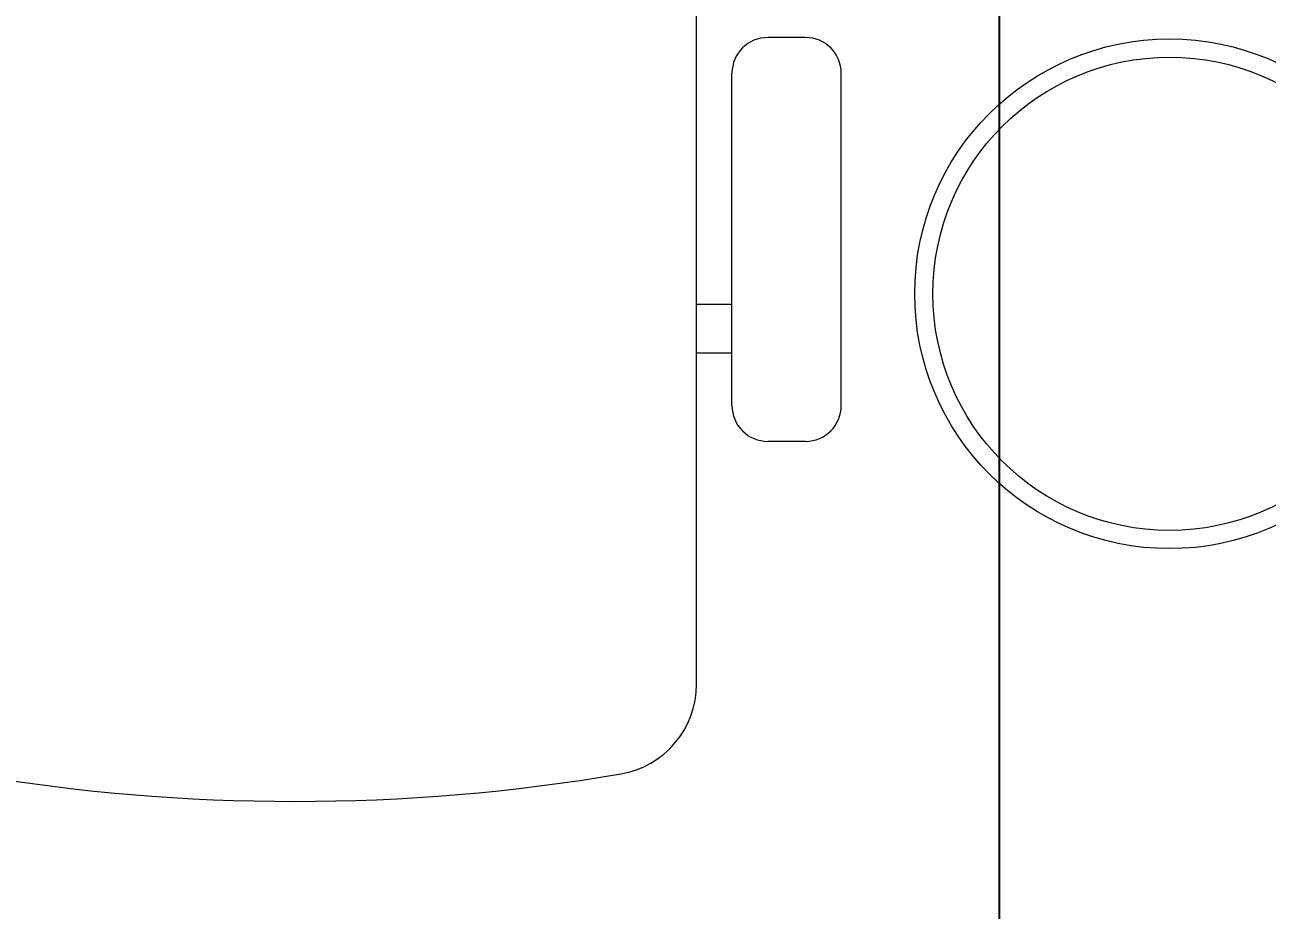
# Model space of a CAD drawing. Header units: inches. Extents: x -12418 to 472786, y -29325 to 19878.
# Drawn here: x 40265 to 40947, y -3546 to -3060 of the extents above; entities that cross this region are included whole.
import ezdxf
from ezdxf import colors
from ezdxf.entities.mleader import LeaderData, LeaderLine
from ezdxf.math import Vec2, Vec3

# ---------------------------------------------------------------- set-up
doc = ezdxf.new("R2010")
doc.units = ezdxf.units.IN
doc.header["$LTSCALE"] = 25
doc.header["$MEASUREMENT"] = 0
doc.linetypes.add('DASHDOT', pattern=[25.4, 12.7, -6.35, 0, -6.35])
doc.layers.get('0').update_dxf_attribs({"color": 8})
doc.layers.add('00-Ground Floor$0$False Ceiling', color=251, linetype='Continuous')
for name, color, linetype, lineweight in [('00-Ground Floor$0$LOADING', 253, 'Continuous', 5), ('E-LITE-CLNG-CNDT', 6, 'DASHDOT', 35), ('T-DATA-TEXT', 2, 'Continuous', 25)]:
    doc.layers.add(name, color=color, linetype=linetype, lineweight=lineweight)
doc.styles.add('DC_Elc_Romans', font='elc_romans.shx', dxfattribs={"width": 0.7})

# ---------------------------------------------------------------- blocks, each defined once
blk = doc.blocks.new('00-Ground Floor$0$WM00001-P')
at = {"layer": '00-Ground Floor$0$LOADING'}
for radius in [0.14, 0.13]:
    blk.add_circle((0, 0), radius, dxfattribs=at)
blk = doc.blocks.new('00-Ground Floor$0$GF21018-P')
at = {"color": 0}
for p, q in [((-0.2207, 0.47563), (-0.2207, 0.0675)), ((-0.2806, 0.34221), (-0.25983, 0.34221)), ((-0.30021, 0.32259), (-0.30021, 0.14)), ((-0.24021, 0.32259), (-0.24021, 0.14)), ((-0.24021, 0.29372), (-0.2207, 0.29372)), ((-0.24021, 0.26708), (-0.2207, 0.26708)), ((-0.2806, 0.12039), (-0.25983, 0.12039))]:
    blk.add_line(p, q, dxfattribs=at)
for centre, radius, start, end in [((-0.0001, -0.52948), 1.06948, 80.36712, 99.63288), ((-0.1707, 0.47563), 0.05, 99.63288, 180), ((-0.2806, 0.32259), 0.01962, 90, 180), ((-0.25983, 0.32259), 0.01962, 360, 90), ((-0.2806, 0.14), 0.01962, 180, 270), ((-0.25983, 0.14), 0.01962, 270, 360)]:
    blk.add_arc(centre, radius, start, end, dxfattribs=at)
blk = doc.blocks.new('00-Ground Floor$0$A$Ce9e1c4c3')
at = {"layer": '00-Ground Floor$0$False Ceiling', "color": 254, "linetype": 'Continuous'}
blk.add_line((-59200, -6847.43), (-59200, -2847.43), dxfattribs=at)
blk = doc.blocks.new('00-Ground Floor')
at = {"layer": '00-Ground Floor$0$False Ceiling', "color": 254}
blk.add_blockref('00-Ground Floor$0$A$Ce9e1c4c3', (100000, 0), dxfattribs=at)
at = {"layer": '00-Ground Floor$0$LOADING', "extrusion": (2.24021e-05, 7.77426e-06, 1), "xscale": 1000, "yscale": 1000, "zscale": 1000, "rotation": 179.9985892349695}
blk.add_blockref('00-Ground Floor$0$GF21018-P', (40412.93, -2946.25, 0.86), dxfattribs=at)
at = {"layer": '00-Ground Floor$0$LOADING', "extrusion": (-2.24019e-05, -2.3453e-18, -1), "xscale": -1000, "yscale": 1000, "zscale": 1000, "rotation": 179.9999999999996}
blk.add_blockref('00-Ground Floor$0$WM00001-P', (-40893.5, -3207.41, -0.89), dxfattribs=at)
blk = doc.blocks.new('DC_Arrow-ArrowEllipse')
at = {"color": 0}
blk.add_ellipse((0, 0), major_axis=(0.4, 0), ratio=0.4, dxfattribs=at)
at = {"color": 0, "ltscale": 0.5}
blk.add_solid([(-1.4, 0.1667), (-0.4, 0), (-1.4, -0.1667)], dxfattribs=at)

msp = doc.modelspace()

# ---------------------------------------------------------------- block references
at = {"layer": 'E-LITE-CLNG-CNDT'}
msp.add_blockref('00-Ground Floor', (0, 0), dxfattribs=at)

# ---------------------------------------------------------------- leaders
at = {"layer": 'T-DATA-TEXT'}
ml = msp.add_multileader_mtext('Standard', dxfattribs=at)
ml.set_content('LINE 1 TO SOUND RACK\\PIN DATA ROOM  ', color=256, style='DC_Elc_Romans')
ml.set_leader_properties(color=45)
ml.set_arrow_properties(name='DC_Arrow-ArrowEllipse')
ml.build(insert=Vec2(0, 0))
ml.multileader.update_dxf_attribs({"dogleg_length": 2, "arrow_head_size": 200, "scale": 100})
ctx = ml.context
ctx.base_point, ctx.scale, ctx.char_height, ctx.arrow_head_size, ctx.landing_gap_size, ctx.plane_origin = Vec3(12444.34, -3100.55, 0), 100, 200, 200, 200, Vec3(17205.89, 2234.94, 0)
notes = []
notes.append((ctx, [(0, (1, 1, 0), (12244.34, -3100.55, 0), (1, 0), 200, [(0, [(11812.3, -2440.19, 0)], 0, [])])]))
ctx.mtext.insert, ctx.mtext.width, ctx.mtext.flow_direction = Vec3(12644.34, -3000.55, 0), 2820.2952, 5
ml = msp.add_multileader_mtext('Standard', dxfattribs=at)
ml.set_content('LINE 6,7,8,9&10 \\PUP TO 2ND FLOOR  ', color=256, style='DC_Elc_Romans')
ml.set_leader_properties(color=45)
ml.build(insert=Vec2(0, 0))
ml.multileader.update_dxf_attribs({"dogleg_length": 2, "arrow_head_size": 200, "scale": 100})
ctx = ml.context
ctx.base_point, ctx.scale, ctx.char_height, ctx.arrow_head_size, ctx.landing_gap_size, ctx.plane_origin = Vec3(17059.74, -2912.78, -0.1), 100, 200, 200, 200, Vec3(30339.42, -650.69, -0.1)
notes.append((ctx, [(1, (1, 1, 0), (19633.07, -2912.78, -0.1), (-1, 0), 200, [(0, [(20323.58, -2798, -0.1)], 0, [])])]))
ctx.mtext.insert, ctx.mtext.width, ctx.mtext.flow_direction = Vec3(17259.74, -2812.78, -0.1), 2820.2952, 5
for ctx, leaders in notes:
    for number, flags, end, landing, length, lines in leaders:
        leader = LeaderData()
        leader.index, (leader.has_last_leader_line, leader.has_dogleg_vector, leader.attachment_direction) = number, flags
        leader.last_leader_point, leader.dogleg_vector, leader.dogleg_length = Vec3(end), Vec3(landing), length
        for number, points, colour, breaks in lines:
            line = LeaderLine()
            line.index, line.vertices, line.color, line.breaks = number, Vec3.list(points), colors.encode_raw_color(colour), breaks
            leader.lines.append(line)
        ctx.leaders.append(leader)

doc.saveas('drawing.dxf')
